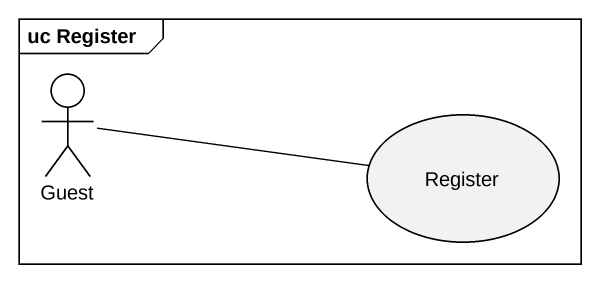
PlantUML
@startuml
mainframe uc Register
actor Guest
usecase Register
Register -left- Guest
@enduml
